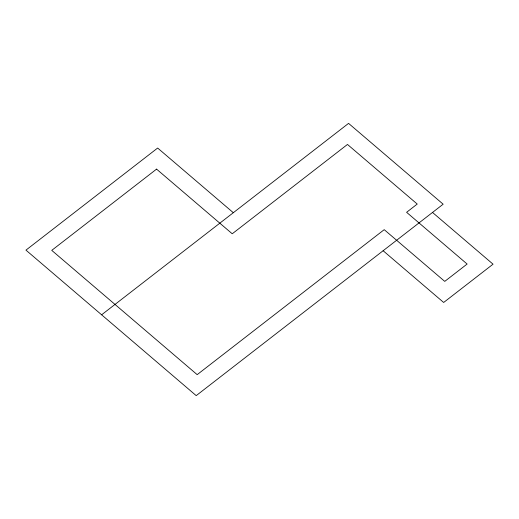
<?xml version="1.0" encoding="UTF-8"?>
<svg xmlns="http://www.w3.org/2000/svg" width="519" height="519" viewBox="0 0 519 519"><rect width="100%" height="100%" fill="white"/><g stroke="black" fill="none" stroke-linecap="round" stroke-linejoin="round"><path stroke-width="0.78" d="M101.62 314.799L348.567 123.373L443.155 204.201L196.208 395.627L25.95 250.132L157.653 148.038L233.323 212.706M432.515 212.453L493.05 264.184L443.661 302.467L383.126 250.735M156.563 169.116L51.744 250.366L197.181 374.647L384.216 229.664L444.751 281.395L467.132 264.041L406.598 212.31L417.237 204.058L347.477 144.444L232.233 233.777L156.563 169.116"/></g></svg>
